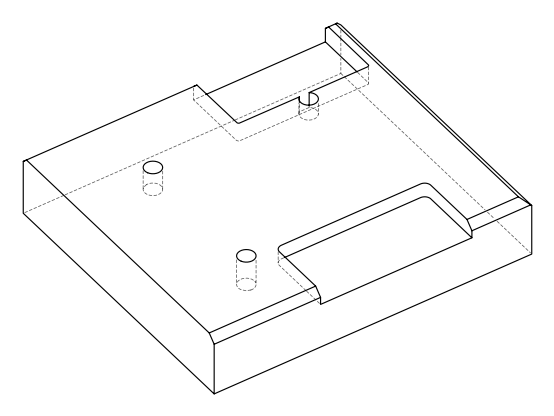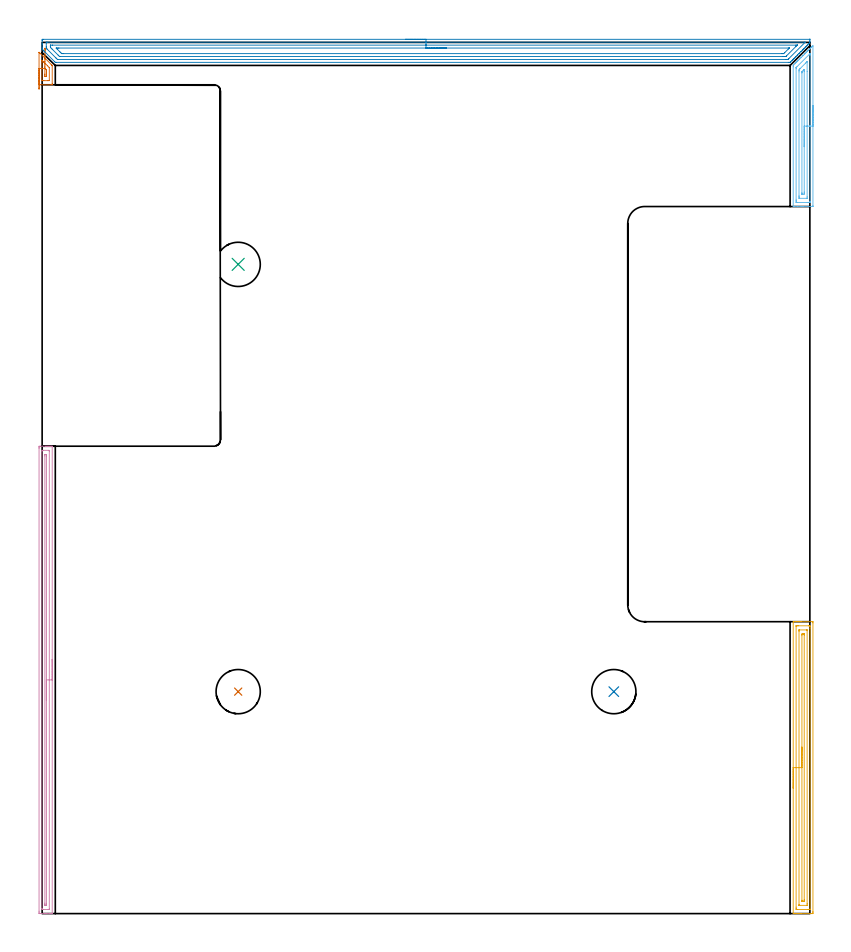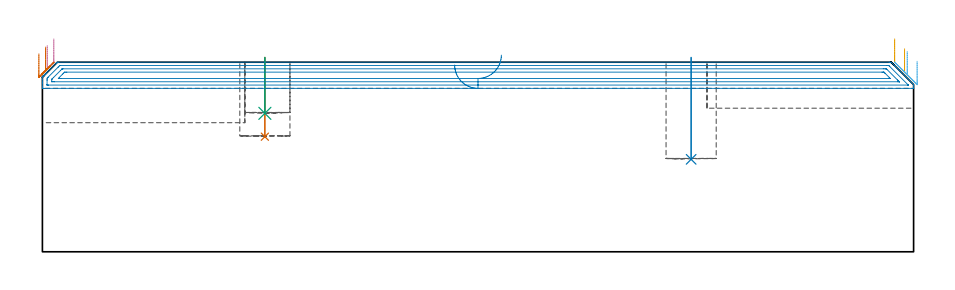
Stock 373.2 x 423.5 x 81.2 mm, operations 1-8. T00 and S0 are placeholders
(PLAN: 10 operations, 3 tool changes, 304 min)
(1 INDEXABLE_INSERT_DRILL_BLIND_HOLE_FROM_SOLID | STEP1POCKET | NXT0302_014 | 0.14 min | 11473 mm3)
(2 INDEXABLE_INSERT_DRILL_BLIND_HOLE_FROM_SOLID_1 | STEP1POCKET_1 | NXT0302_014 | 0.18 min | 14990 mm3)
(3 INDEXABLE_INSERT_DRILL_BLIND_HOLE_FROM_SOLID_2 | STEP1POCKET_2 | NXT0302_014 | 0.1 min | 7846 mm3)
(4 AREA_MILL | FG_CHAMFER_SURFACE | UGT0205_001 | 5.62 min | 4735 mm3)
(5 AREA_MILL_1 | FG_CHAMFER_SURFACE_1 | UGT0205_001 | 4.74 min | 6803 mm3)
(6 AREA_MILL_2 | FG_CHAMFER_SURFACE_2 | UGT0205_001 | 2.55 min | 3940 mm3)
(7 AREA_MILL_3 | FG_CHAMFER_SURFACE_3 | UGT0205_001 | 0.47 min | 478 mm3)
(8 AREA_MILL_4 | FG_CHAMFER_SURFACE_4 | UGT0205_001 | 12.03 min | 22878 mm3)
(9 MILL_SLOT | SLOT_PARTIAL_RECTANGULAR | NXT0201_008 | Follow Part, ap 1.5, ae 75% | 247.3 min | 393852 mm3)
(10 MILL_SLOT_1 | SLOT_PARTIAL_RECTANGULAR_1 | UGT0201_010 | Follow Part, ap 4, ae 75% | 30.84 min | 350801 mm3)
(TOOL NXT0302_014 | Index. Insert Drill 21.5mm [880-D2150L25-03] | D21.5 PA176 FL65 Z2)
(TOOL UGT0205_001 | Chamfer Mill 20 x 3 x 45 deg. | D20 FL50 Z2)
(TOOL NXT0201_008 | ENDMILL 6mm [2P460-0600-NA 1630] | D6 FL26 Z6)
(TOOL UGT0201_010 | End Mill 16 mm | D16 FL22 Z2)
(OP 1 INDEXABLE_INSERT_DRILL_BLIND_HOLE_FROM_SOLID)
G17 G21 G94 G90
T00 M6
G54
G17 G0 G90 X95.3 Y107.9 S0 M3
G43 Z91.2 H1
G94 G81 G98 Z49.3 F250. R83.2
G80
M5
M2
(OP 2 INDEXABLE_INSERT_DRILL_BLIND_HOLE_FROM_SOLID_1)
G17 G21 G94 G90
T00 M6
G54
G17 G0 G90 X277.9 Y107.9 S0 M3
G43 Z91.2 H1
G94 G81 G98 Z39.6 F250. R83.2
G80
M5
M2
(OP 3 INDEXABLE_INSERT_DRILL_BLIND_HOLE_FROM_SOLID_2)
G17 G21 G94 G90
T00 M6
G54
G17 G0 G90 X95.3 Y315.6 S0 M3
G43 Z91.2 H1
G94 G81 G98 Z59.3 F250. R83.2
G80
M5
M2
(OP 4 AREA_MILL)
G17 G21 G94 G90
T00 M6
G54
G17 G0 G90 X4.898 Y123.599 S1061 M3
G43 Z91.2 H0
Z91.198
G94 G1 Y123.561 Z90.326 F250.
Y123.448 Z89.462
Y123.259 Z88.61
Y122.996 Z87.778
Y122.663 Z86.972
Y122.26 Z86.198
Y121.791 Z85.462
Y121.26 Z84.77
Y120.671 Z84.127
Y120.027 Z83.537
Y119.335 Z83.006
Y118.6 Z82.538
Y117.826 Z82.135
Y117.02 Z81.801
Y116.188 Z81.539
Y115.336 Z81.35
Y114.471 Z81.236
Y113.6 Z81.198
X4.896 Y0.144 Z81.195
X4.897 Y0.086 Z81.192
X4.882 Y0.008 Z81.173
X4.876 Y0. Z81.166
X4.494 Z80.793
X4.146 Z80.445
X3.475 Z79.77
X2.252 Z78.549
X1.7 Z77.994
X1.088 Z77.384
X-0.963 Y0.001 Z75.334
X-1.206 Y0.003 Z75.091
X-1.491 Y0.008 Z74.805
X-1.494 Y0.081 Z74.803
X-1.499 Y0.615 Z74.801
X-1.5 Y1.156 Z74.8
Y226.232
X-1.499 Y226.585 Z74.801
X-1.494 Y227.119 Z74.803
X-1.491 Y227.192 Z74.805
X-0.963 Y227.2 Z75.334
X1.7 Z77.994
X2.252 Z78.549
X2.588 Z78.884
X3.14 Z79.436
X3.475 Z79.77
X4.146 Z80.445
X4.494 Z80.794
X4.866 Y227.193 Z81.157
X4.897 Y227.19 Z81.188
X4.9 Y227.031 Z81.2
X4.898 Y113.6 Z81.198
X3.484 Z79.784
X3.482 Y2.402 Z79.782
X3.475 Y2.01 Z79.775
X2.986 Y2.001 Z79.286
X0.323 Z76.623
X-0.075 Y2.01 Z76.225
X-0.086 Y2.402 Z76.214
Y2.412
Y224.809
X-0.075 Y225.19 Z76.225
X0.414 Y225.199 Z76.714
X3.077 Z79.377
X3.475 Y225.19 Z79.775
X3.485 Y224.798 Z79.785
X3.486 Y224.788 Z79.786
X3.484 Y113.6 Z79.784
X2.069 Z78.369
X2.066 Y4.712 Z78.366
X2.063 Y4.188 Z78.363
X2.06 Y4.013 Z78.36
X1.884 Y4.003 Z78.184
X1.7 Y4.001 Z78.
X1.513 Y4.002 Z77.813
X1.389 Y4.006 Z77.689
X1.346 Y4.01 Z77.646
X1.335 Y4.023 Z77.635
X1.333 Y4.064 Z77.633
X1.33 Y4.188 Z77.63
X1.329 Y4.562 Z77.629
X1.328 Y5.081 Z77.628
X1.329 Y222.492 Z77.629
X1.333 Y223.012 Z77.633
X1.335 Y223.189 Z77.635
X1.516 Y223.197 Z77.816
X1.7 Y223.199 Z78.
X1.887 Y223.198 Z78.187
X2.011 Y223.194 Z78.311
X2.054 Y223.19 Z78.354
X2.065 Y223.177 Z78.365
X2.067 Y223.136 Z78.367
X2.07 Y223.012 Z78.37
X2.071 Y222.638 Z78.371
Y222.119
X2.069 Y113.6 Z78.369
Y112.728 Z78.407
Y111.863 Z78.521
Y111.011 Z78.71
Y110.179 Z78.972
Y109.373 Z79.306
Y108.6 Z79.709
Y107.864 Z80.178
Y107.172 Z80.709
Y106.529 Z81.298
Y105.939 Z81.941
Y105.408 Z82.633
Y104.939 Z83.369
Y104.537 Z84.143
Y104.203 Z84.949
Y103.94 Z85.781
Y103.751 Z86.633
Y103.638 Z87.498
Y103.6 Z88.369
G0 Z91.2
M5
M2
(OP 5 AREA_MILL_1)
G17 G21 G94 G90
T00 M6
G54
G17 G0 G90 X365.1 Y60.95 S1061 M3
G43 Z91.2 H0
G94 G1 Y60.988 Z90.328 F250.
Y61.102 Z89.463
Y61.291 Z88.612
Y61.553 Z87.78
Y61.887 Z86.974
Y62.29 Z86.2
Y62.758 Z85.464
Y63.29 Z84.772
Y63.879 Z84.129
Y64.522 Z83.54
Y65.214 Z83.008
Y65.95 Z82.54
Y66.724 Z82.137
Y67.53 Z81.803
Y68.362 Z81.541
Y69.213 Z81.352
Y70.078 Z81.238
Y70.95 Z81.2
Y141.764
X365.106 Y141.89 Z81.193
X365.349 Y141.9 Z80.949
X366.045 Z80.254
X366.728 Z79.571
X367.265 Z79.031
X367.533 Z78.763
X368.143 Z78.154
X368.412 Z77.886
X369.022 Z77.273
X374.292 Z72.005
X374.6 Y141.897 Z71.697
X374.692 Y141.89 Z71.605
X374.699 Y141.797 Z71.599
X374.7 Y141.318 Z71.6
Y1.058
X374.699 Y0.581 Z71.601
X374.695 Y0.172 Z71.603
X374.691 Y0.01 Z71.605
X374.292 Y0. Z72.005
X369.022 Z77.273
X368.412 Z77.886
X368.143 Z78.154
X367.533 Z78.764
X367.265 Z79.031
X366.728 Z79.571
X366.045 Z80.254
X365.348 Y0.001 Z80.951
X365.106 Y0.01 Z81.192
X365.1 Y0.136 Z81.2
Y70.95
X366.514 Z79.786
X366.515 Y139.727 Z79.785
X366.516 Y139.822 Z79.784
X366.518 Y139.869 Z79.782
X366.52 Y139.885 Z79.78
X366.55 Y139.89 Z79.75
X366.909 Y139.898 Z79.391
X367.265 Y139.899 Z79.035
X367.785 Y139.9 Z78.515
X372.535 Y139.899 Z73.765
X373.059 Y139.896 Z73.241
X373.214 Y139.89 Z73.086
X373.279 Y139.87 Z73.021
X373.283 Y139.669 Z73.017
X373.285 Y139.537 Z73.015
X373.286 Y138.776 Z73.014
X373.285 Y2.173 Z73.015
X373.284 Y2.078 Z73.016
X373.282 Y2.031 Z73.018
X373.28 Y2.015 Z73.02
X373.25 Y2.01 Z73.05
X372.891 Y2.002 Z73.409
X372.535 Y2.001 Z73.765
X372.015 Y2. Z74.285
X367.265 Y2.001 Z79.035
X366.741 Y2.004 Z79.559
X366.586 Y2.01 Z79.714
X366.521 Y2.03 Z79.779
X366.517 Y2.231 Z79.783
X366.515 Y2.363 Z79.785
X366.514 Y3.124 Z79.786
Y70.95
X367.928 Z78.372
X367.929 Y137.082 Z78.371
X367.931 Y137.756 Z78.369
X367.934 Y137.863 Z78.366
X367.935 Y137.884 Z78.365
X367.955 Y137.89 Z78.345
X368.004 Y137.897 Z78.296
X368.143 Y137.899 Z78.157
X371.515 Z74.785
X371.657 Y137.895 Z74.643
X371.799 Y137.89 Z74.501
X371.865 Y137.877 Z74.435
X371.868 Y137.828 Z74.432
X371.869 Y137.756 Z74.431
X371.871 Y137.538 Z74.429
Y4.817
X371.869 Y4.144 Z74.431
X371.866 Y4.037 Z74.434
X371.865 Y4.016 Z74.435
X371.845 Y4.01 Z74.455
X371.796 Y4.003 Z74.504
X371.657 Y4.001 Z74.643
X368.285 Z78.015
X368.143 Y4.005 Z78.157
X368.001 Y4.01 Z78.299
X367.935 Y4.023 Z78.365
X367.932 Y4.072 Z78.368
X367.93 Y4.144 Z78.37
X367.929 Y4.362 Z78.371
X367.928 Y70.95 Z78.372
X369.343 Z76.957
Y135.083
X369.346 Y135.645 Z76.954
X369.35 Y135.836 Z76.95
X369.353 Y135.89 Z76.947
X369.397 Y135.893 Z76.903
X369.497 Y135.896 Z76.803
X369.9 Y135.9 Z76.4
X369.973 Z76.327
X370.31 Y135.899 Z75.99
X370.395 Y135.897 Z75.905
X370.436 Y135.893 Z75.864
X370.451 Y135.889 Z75.849
X370.452 Y135.878 Z75.848
X370.455 Y135.792 Z75.845
X370.457 Y135.409 Z75.843
Y6.817
X370.454 Y6.255 Z75.846
X370.45 Y6.064 Z75.85
X370.447 Y6.01 Z75.853
X370.403 Y6.007 Z75.897
X370.303 Y6.004 Z75.997
X369.9 Y6. Z76.4
X369.827 Z76.473
X369.49 Y6.001 Z76.81
X369.405 Y6.003 Z76.895
X369.364 Y6.007 Z76.936
X369.349 Y6.01 Z76.951
X369.348 Y6.022 Z76.952
X369.345 Y6.108 Z76.955
X369.343 Y6.491 Z76.957
Y70.95
Y71.822 Z76.995
Y72.686 Z77.109
Y73.538 Z77.298
Y74.37 Z77.56
Y75.176 Z77.894
Y75.95 Z78.297
Y76.686 Z78.766
Y77.378 Z79.297
Y78.021 Z79.886
Y78.61 Z80.529
Y79.142 Z81.222
Y79.61 Z81.957
Y80.013 Z82.731
Y80.347 Z83.537
Y80.609 Z84.369
Y80.798 Z85.221
Y80.912 Z86.086
Y80.95 Z86.957
G0 Z91.2
M5
M2
(OP 6 AREA_MILL_2)
G17 G21 G94 G90
T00 M6
G54
G17 G0 G90 X374.7 Y392.8 S1061 M3
G43 Z91.2 H0
Z81.6
G94 G1 Y392.762 Z80.728 F250.
Y392.648 Z79.864
Y392.459 Z79.012
Y392.197 Z78.18
Y391.863 Z77.374
Y391.46 Z76.6
Y390.992 Z75.864
Y390.46 Z75.172
Y389.871 Z74.529
Y389.228 Z73.94
Y388.536 Z73.408
Y387.8 Z72.94
Y387.026 Z72.537
Y386.22 Z72.203
Y385.388 Z71.941
Y384.537 Z71.752
Y383.672 Z71.638
Y382.8 Z71.6
Y344.226
X374.694 Y343.745 Z71.603
X374.691 Y343.71 Z71.605
X374.649 Y343.7 Z71.647
X369.9 Z76.394
X369.185 Z77.113
X369.022 Z77.276
X367.265 Z79.032
X365.508 Z80.79
X365.25 Y343.701 Z81.048
X365.105 Y343.71 Z81.192
X365.1 Y343.782 Z81.2
Y411.62
X365.095 Y412.262 Z81.195
X365.101 Y412.294 Z81.188
X365.256 Y412.457 Z81.042
X365.294 Y412.494 Z81.006
X365.947 Y413.149 Z80.35
X366.091 Y413.291 Z80.209
X366.193 Y413.393 Z80.107
X366.387 Y413.588 Z79.911
X366.488 Y413.689 Z79.81
X366.826 Y414.027 Z79.472
X366.945 Y414.145 Z79.355
X367.08 Y414.28 Z79.22
X367.265 Y414.466 Z79.033
X367.374 Y414.576 Z78.923
X367.967 Y415.167 Z78.333
X368.143 Y415.345 Z78.154
X368.261 Y415.462 Z78.036
X368.853 Y416.054 Z77.446
X369.022 Y416.223 Z77.275
X369.74 Y416.94 Z76.559
X369.898 Y417.1 Z76.398
X370.627 Y417.827 Z75.672
X370.778 Y417.98 Z75.518
X371.215 Y418.415 Z75.085
X371.513 Y418.714 Z74.785
X371.657 Y418.858 Z74.64
X372.069 Y419.27 Z74.23
X372.096 Y419.296 Z74.204
X372.4 Y419.601 Z73.899
X372.535 Y419.737 Z73.761
X372.924 Y420.124 Z73.376
X373.028 Y420.228 Z73.272
X373.287 Y420.487 Z73.012
X373.413 Y420.615 Z72.883
X373.778 Y420.978 Z72.522
X373.932 Y421.132 Z72.368
X374.173 Y421.374 Z72.125
X374.292 Y421.494 Z72.004
X374.692 Y421.891 Z71.607
X374.7 Y421.67 Z71.6
Y382.8
X373.286 Z73.014
X373.285 Y346.129 Z73.015
X373.284 Y345.999 Z73.016
X373.281 Y345.81 Z73.019
X373.279 Y345.724 Z73.021
X373.128 Y345.71 Z73.172
X372.829 Y345.702 Z73.471
X372.535 Y345.701 Z73.765
X371.953 Y345.7 Z74.347
X367.265 Z79.035
X366.681 Y345.702 Z79.619
X366.572 Y345.706 Z79.728
X366.527 Y345.71 Z79.773
X366.519 Y345.865 Z79.781
X366.517 Y345.999 Z79.783
X366.514 Y346.757 Z79.786
Y346.886
Y410.733
X366.517 Y411.112 Z79.783
X366.519 Y411.206 Z79.781
X366.521 Y411.25 Z79.779
X366.54 Y411.278 Z79.76
X366.63 Y411.374 Z79.67
X366.87 Y411.62 Z79.43
X373.077 Y417.827 Z73.223
X373.138 Y417.886 Z73.162
X373.25 Y417.992 Z73.05
X373.276 Y418.014 Z73.024
X373.279 Y418.011 Z73.021
X373.282 Y417.96 Z73.018
X373.285 Y417.827 Z73.015
Y417.649
X373.286 Y417.069 Z73.014
Y382.8
X371.872 Z74.428
X371.871 Y348.443 Z74.429
X371.869 Y347.773 Z74.431
X371.867 Y347.72 Z74.433
X371.866 Y347.714 Z74.434
X371.848 Y347.709 Z74.452
X371.801 Y347.704 Z74.499
X371.729 Y347.7 Z74.571
X368.143 Y347.701 Z78.157
X368.071 Y347.704 Z78.229
X367.935 Y347.711 Z78.365
X367.933 Y347.773 Z78.367
X367.93 Y347.988 Z78.37
X367.929 Y348.66 Z78.371
X367.928 Y348.877 Z78.372
X367.929 Y409.176 Z78.371
X367.933 Y409.846 Z78.367
X367.935 Y410.057 Z78.365
X367.952 Y410.241 Z78.348
X368.143 Y410.44 Z78.157
X368.288 Y410.587 Z78.012
X368.432 Y410.733 Z77.868
X371.092 Y413.393 Z75.208
X371.376 Y413.677 Z74.924
X371.657 Y413.955 Z74.643
X371.822 Y414.113 Z74.478
X371.853 Y414.142 Z74.447
X371.866 Y414.108 Z74.434
X371.869 Y414.098 Z74.431
X371.871 Y414.064 Z74.429
X371.872 Y409.379 Z74.428
Y382.8
X370.457 Z75.843
Y350.758
X370.455 Y350.433 Z75.845
X370.451 Y349.877 Z75.849
X370.438 Y349.71 Z75.862
X369.747 Y349.7 Z76.553
X369.497 Y349.704 Z76.803
X369.372 Y349.709 Z76.928
X369.349 Y349.712 Z76.951
X369.347 Y349.73 Z76.953
X369.345 Y349.766 Z76.955
X369.343 Y350.109 Z76.957
Y350.433
Y408.635
X369.344 Y408.96 Z76.956
X369.347 Y409.1 Z76.953
X369.35 Y409.168 Z76.95
X369.357 Y409.196 Z76.943
X369.377 Y409.219 Z76.923
X369.508 Y409.355 Z76.792
X369.9 Y409.751 Z76.4
X369.995 Y409.846 Z76.305
X370.202 Y410.053 Z76.098
X370.39 Y410.238 Z75.91
X370.415 Y410.261 Z75.885
X370.443 Y410.284 Z75.857
X370.45 Y410.254 Z75.85
X370.453 Y410.174 Z75.847
X370.456 Y409.846 Z75.844
X370.457 Y409.475 Z75.843
Y409.284
Y382.8
Y381.928 Z75.881
Y381.064 Z75.995
Y380.212 Z76.183
Y379.38 Z76.446
Y378.574 Z76.78
Y377.8 Z77.182
Y377.064 Z77.651
Y376.372 Z78.182
Y375.729 Z78.772
Y375.14 Z79.415
Y374.608 Z80.107
Y374.14 Z80.843
Y373.737 Z81.616
Y373.403 Z82.422
Y373.141 Z83.254
Y372.952 Z84.106
Y372.838 Z84.971
Y372.8 Z85.843
G0 Z91.2
M5
M2
(OP 7 AREA_MILL_3)
G17 G21 G94 G90
T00 M6
G54
G17 G0 G90 X-1.5 Y400.8 S1061 M3
G43 Z91.2 H0
Z84.8
G94 G1 Y400.838 Z83.928 F250.
Y400.952 Z83.063
Y401.141 Z82.212
Y401.403 Z81.38
Y401.737 Z80.574
Y402.14 Z79.8
Y402.608 Z79.064
Y403.139 Z78.372
Y403.729 Z77.729
Y404.372 Z77.139
Y405.064 Z76.608
Y405.8 Z76.14
Y406.574 Z75.737
Y407.38 Z75.403
Y408.212 Z75.141
Y409.063 Z74.952
Y409.928 Z74.838
Y410.8 Z74.8
X-1.499 Y418.599 Z74.801
X-1.494 Y418.684 Z74.803
X-1.491 Y418.69 Z74.805
X-1.294 Y418.495 Z75.005
X-1.074 Y418.276 Z75.223
X-0.963 Y418.164 Z75.335
X4.363 Y412.84 Z80.658
X4.526 Y412.675 Z80.824
X4.642 Y412.559 Z80.94
X4.807 Y412.396 Z81.101
X4.851 Y412.347 Z81.147
X4.896 Y412.295 Z81.189
X4.9 Y412.119 Z81.2
Y403.324
X4.893 Y402.91 Z81.193
X4.382 Y402.9 Z80.682
X-0.994 Z75.306
X-1.21 Y402.901 Z75.089
X-1.492 Y402.91 Z74.805
X-1.5 Y403.093 Z74.8
Y410.8
X-0.086 Z76.214
Y413.878
X-0.084 Y414.758 Z76.216
Y414.766
X-0.075 Y414.813 Z76.225
X-0.013 Y414.758 Z76.287
X0.812 Y413.938 Z77.112
X0.872 Y413.878 Z77.172
X2.617 Y412.134 Z78.917
X3.475 Y411.266 Z79.775
X3.482 Y411.253 Z79.782
X3.485 Y411.24 Z79.785
Y411.23
Y405.073
X3.475 Y404.91 Z79.775
X2.771 Y404.901 Z79.071
X0.812 Y404.9 Z77.112
X0.106 Y404.904 Z76.406
X-0.075 Y404.91 Z76.225
X-0.085 Y405.083 Z76.215
Y405.093
X-0.086 Y410.8 Z76.214
X1.329 Y410.788 Z77.629
X1.33 Y410.851 Z77.63
X1.333 Y410.948 Z77.633
X1.334 Y410.952 Z77.634
X1.338 Z77.638
X1.382 Y410.914 Z77.682
X1.454 Y410.845 Z77.754
X1.7 Y410.6 Z78.
X1.938 Y410.36 Z78.238
X2.016 Y410.274 Z78.316
X2.065 Y410.217 Z78.365
X2.066 Y410.175 Z78.366
X2.069 Y409.994 Z78.369
X2.071 Y409.481 Z78.371
X2.072 Y408.969 Z78.372
X2.071 Y408.233 Z78.371
Y407.722
X2.069 Y407.356 Z78.369
X2.064 Y406.986 Z78.364
X2.057 Y406.909 Z78.357
X2.011 Y406.906 Z78.311
X1.907 Y406.903 Z78.207
X1.7 Y406.901 Z78.
X1.64 Y406.902 Z77.94
X1.335 Y406.919 Z77.635
X1.333 Y407.006 Z77.633
X1.33 Y407.209 Z77.63
X1.329 Y407.722 Z77.629
X1.328 Y408.09 Z77.628
X1.329 Y410.788 Z77.629
X1.337 Y411.659 Z77.675
X1.344 Y412.523 Z77.796
X1.351 Y413.373 Z77.992
X1.358 Y414.203 Z78.261
X1.365 Y415.006 Z78.602
X1.372 Y415.776 Z79.011
X1.378 Y416.508 Z79.486
X1.384 Y417.195 Z80.023
X1.389 Y417.834 Z80.618
X1.394 Y418.417 Z81.266
X1.399 Y418.943 Z81.963
X1.403 Y419.405 Z82.703
X1.406 Y419.801 Z83.48
X1.409 Y420.128 Z84.289
X1.411 Y420.383 Z85.123
X1.412 Y420.565 Z85.976
X1.413 Y420.671 Z86.842
X1.414 Y420.702 Z87.714
G0 Z91.2
M5
M2
(OP 8 AREA_MILL_4)
G17 G21 G94 G90
T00 M6
G54
G17 G0 G90 X176.6 Y425. S1061 M3
G43 Z91.2 H0
Z80.
G94 G1 X176.638 Z79.128 F250.
X176.752 Z78.264
X176.941 Z77.412
X177.203 Z76.58
X177.537 Z75.774
X177.94 Z75.
X178.409 Z74.264
X178.94 Z73.572
X179.529 Z72.929
X180.172 Z72.34
X180.864 Z71.809
X181.6 Z71.34
X182.374 Z70.937
X183.18 Z70.603
X184.012 Z70.341
X184.864 Z70.152
X185.728 Z70.038
X186.6 Z70.
X373.019
X373.198 Y424.997 Z69.999
X373.199 Y424.996 Z70.
X373.2 Y424.647 Z70.348
Y423.867 Z71.132
Y423.772 Z71.226
X373.199 Y423.41 Z71.587
X373.168 Y423.368 Z71.632
X373.045 Y423.245 Z71.755
X372.7 Y422.898 Z72.098
X372.224 Y422.424 Z72.575
X371.825 Y422.023 Z72.973
X371.365 Y421.565 Z73.435
X370.95 Y421.149 Z73.848
X370.429 Y420.628 Z74.371
X370.187 Y420.386 Z74.611
X370.076 Y420.274 Z74.723
X369.889 Y420.089 Z74.91
X369.764 Y419.964 Z75.036
X369.639 Y419.837 Z75.16
X369.591 Y419.79 Z75.208
X368.943 Y419.143 Z75.857
X368.764 Y418.963 Z76.034
X368.123 Y418.323 Z76.677
X367.89 Y418.088 Z76.908
X367.303 Y417.503 Z77.497
X367.207 Y417.406 Z77.592
X367.016 Y417.214 Z77.782
X366.483 Y416.682 Z78.317
X366.141 Y416.339 Z78.657
X365.662 Y415.862 Z79.138
X365.419 Y415.618 Z79.38
X365.267 Y415.465 Z79.53
X365.12 Y415.319 Z79.679
X364.972 Y415.171 Z79.827
X364.83 Y415.028 Z79.968
X364.692 Y414.891 Z80.107
X364.525 Y414.724 Z80.274
X363.955 Y414.153 Z80.843
X363.631 Y413.834 Z81.166
X363.601 Y413.807 Z81.193
X363.543 Y413.806 Z81.194
X362.737 Y413.8 Z81.2
X6.887
X6.399 Y413.807 Z81.193
X6.371 Y413.832 Z81.168
X6.046 Y414.153 Z80.846
X1.673 Y418.526 Z76.471
X1.272 Y418.928 Z76.072
X1.225 Y418.975 Z76.025
X0.927 Y419.273 Z75.726
X0.798 Y419.4 Z75.596
X0.451 Y419.749 Z75.251
X0.262 Y419.938 Z75.061
X0.032 Y420.171 Z74.827
X0.004 Y420.207 Z74.79
X0. Y420.369 Z74.629
Y421.149 Z73.845
Y422.378 Z72.618
Y422.898 Z72.096
Y424.387 Z70.609
X0.004 Y424.647 Z70.349
X0.01 Y424.992 Z70.004
X0.271 Y424.996 Z70.002
X0.629 Y425. Z70.
X186.6
Y423.586 Z71.414
X370.555 Y423.585 Z71.415
X370.783 Y423.584 Z71.416
X370.839 Y423.583 Z71.417
X370.898 Y423.58 Z71.421
X370.87 Y423.531 Z71.469
X370.837 Y423.489 Z71.511
X370.828 Y423.479 Z71.521
X362.997 Y415.648 Z79.352
X362.737 Y415.39 Z79.61
X362.608 Y415.269 Z79.731
X362.54 Y415.22 Z79.78
X361.843 Y415.216 Z79.784
X361.651 Y415.215 Z79.785
X7.59
X7.503 Y415.216 Z79.784
X7.46 Y415.219 Z79.781
X7.443 Y415.221 Z79.779
X7.354 Y415.306 Z79.694
X7.035 Y415.617 Z79.383
X6.887 Y415.762 Z79.238
X6.747 Y415.902 Z79.098
X2.417 Y420.234 Z74.766
X2.378 Y420.274 Z74.726
X2.01 Y420.672 Z74.328
X2.005 Y421.149 Z73.851
X2.001 Y421.556 Z73.444
X2. Y423.305 Z71.695
X2.003 Y423.441 Z71.559
X2.007 Y423.549 Z71.451
X2.01 Y423.578 Z71.422
X2.023 Y423.58 Z71.42
X2.065 Y423.582 Z71.418
X2.417 Y423.585 Z71.415
X2.607 Y423.586 Z71.414
X186.6
Y422.172 Z72.828
X366.313 Y422.171 Z72.829
X367.057 Y422.17 Z72.83
X367.058 Y422.169 Z72.831
X367.059 Y422.168 Z72.832
X366.92 Y422.023 Z72.977
X366.622 Y421.722 Z73.278
X366.313 Y421.412 Z73.588
X361.759 Y416.859 Z78.141
X361.674 Y416.777 Z78.223
X361.529 Y416.64 Z78.36
X361.251 Y416.633 Z78.367
X361.099 Y416.63 Z78.37
X360.948 Y416.629 Z78.371
X360.206 Y416.628 Z78.372
X8.827 Y416.629 Z78.371
X8.675 Y416.63 Z78.37
X8.524 Y416.633 Z78.367
X8.485 Y416.635 Z78.365
X8.46 Y416.651 Z78.349
X8.413 Y416.692 Z78.308
X8.324 Y416.777 Z78.223
X7.781 Y417.318 Z77.682
X4.825 Y420.274 Z74.726
X4.205 Y420.896 Z74.104
X4.082 Y421.026 Z73.974
X4.023 Y421.089 Z73.911
X4.01 Y421.149 Z73.851
X4.004 Y421.345 Z73.655
X4.006 Y422.023 Z72.977
X4.009 Y422.123 Z72.877
X4.012 Y422.165 Z72.835
X4.058 Y422.167 Z72.833
X4.205 Y422.169 Z72.831
X4.948 Y422.171 Z72.829
X5.099 Y422.172 Z72.828
X186.6
Y420.757 Z74.243
X362.737
X363.139 Y420.755 Z74.245
X363.174 Y420.753 Z74.247
X363.186 Y420.751 Z74.249
X363.181 Y420.74 Z74.26
X363.17 Y420.725 Z74.275
X362.921 Y420.471 Z74.529
X362.737 Y420.285 Z74.715
X360.977 Y418.526 Z76.474
X360.948 Y418.497 Z76.503
X360.515 Y418.075 Z76.925
X360.482 Y418.049 Z76.951
X360.424 Y418.047 Z76.953
X360.301 Y418.045 Z76.955
X360.054 Y418.043 Z76.957
X359.654
X10.464
X10.061 Y418.045 Z76.955
X9.569 Y418.05 Z76.95
X9.505 Y418.055 Z76.945
X9.436 Y418.121 Z76.879
X9.296 Y418.257 Z76.743
X9.024 Y418.526 Z76.474
X8.675 Y418.873 Z76.127
X7.275 Y420.274 Z74.726
X6.887 Y420.666 Z74.334
X6.811 Y420.749 Z74.251
X6.887 Y420.751 Z74.249
X7.29 Y420.755 Z74.245
X7.781 Y420.757 Z74.243
X8.182
X186.6
X187.472 Z74.281
X188.337 Z74.395
X189.188 Z74.583
X190.02 Z74.846
X190.826 Z75.18
X191.6 Z75.582
X192.336 Z76.051
X193.028 Z76.582
X193.671 Z77.172
X194.26 Z77.815
X194.792 Z78.507
X195.26 Z79.243
X195.663 Z80.017
X195.997 Z80.822
X196.259 Z81.655
X196.448 Z82.506
X196.562 Z83.371
X196.6 Z84.243
G0 Z91.2
M5
M2
